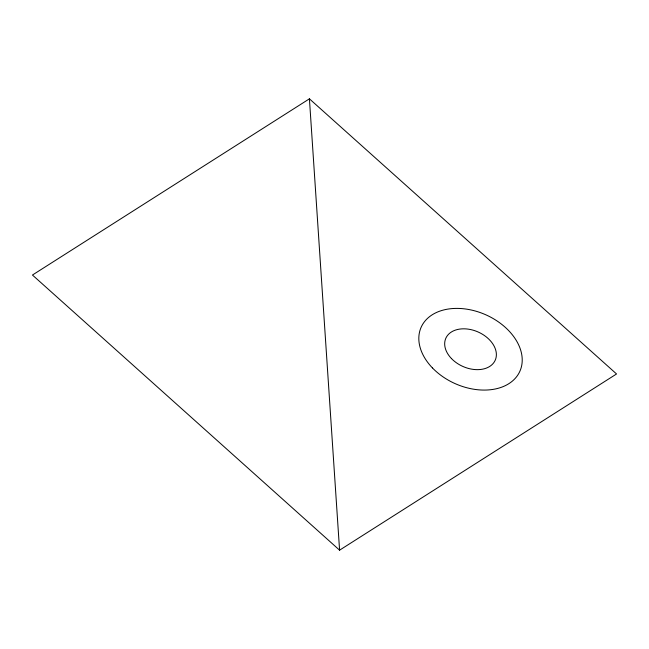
<?xml version="1.0" encoding="UTF-8"?>
<svg xmlns="http://www.w3.org/2000/svg" width="649" height="649" viewBox="0 0 649 649"><rect width="100%" height="100%" fill="white"/><g stroke="black" fill="none" stroke-linecap="round" stroke-linejoin="round"><path stroke-width="0.97" d="M309.419 98.826L32.45 275.03L339.581 550.174L616.55 373.97L309.419 98.826L339.581 550.174M451.469 358.564A27.023 18.837 24 0 0 495.179 360.3A27.023 18.837 24 0 0 464.927 328.84A27.023 18.837 24 0 0 451.469 358.564M432.412 367.894A54.045 37.674 24 0 0 519.833 371.366A54.045 37.674 24 0 0 459.338 308.445A54.045 37.674 24 0 0 432.412 367.894"/></g></svg>
